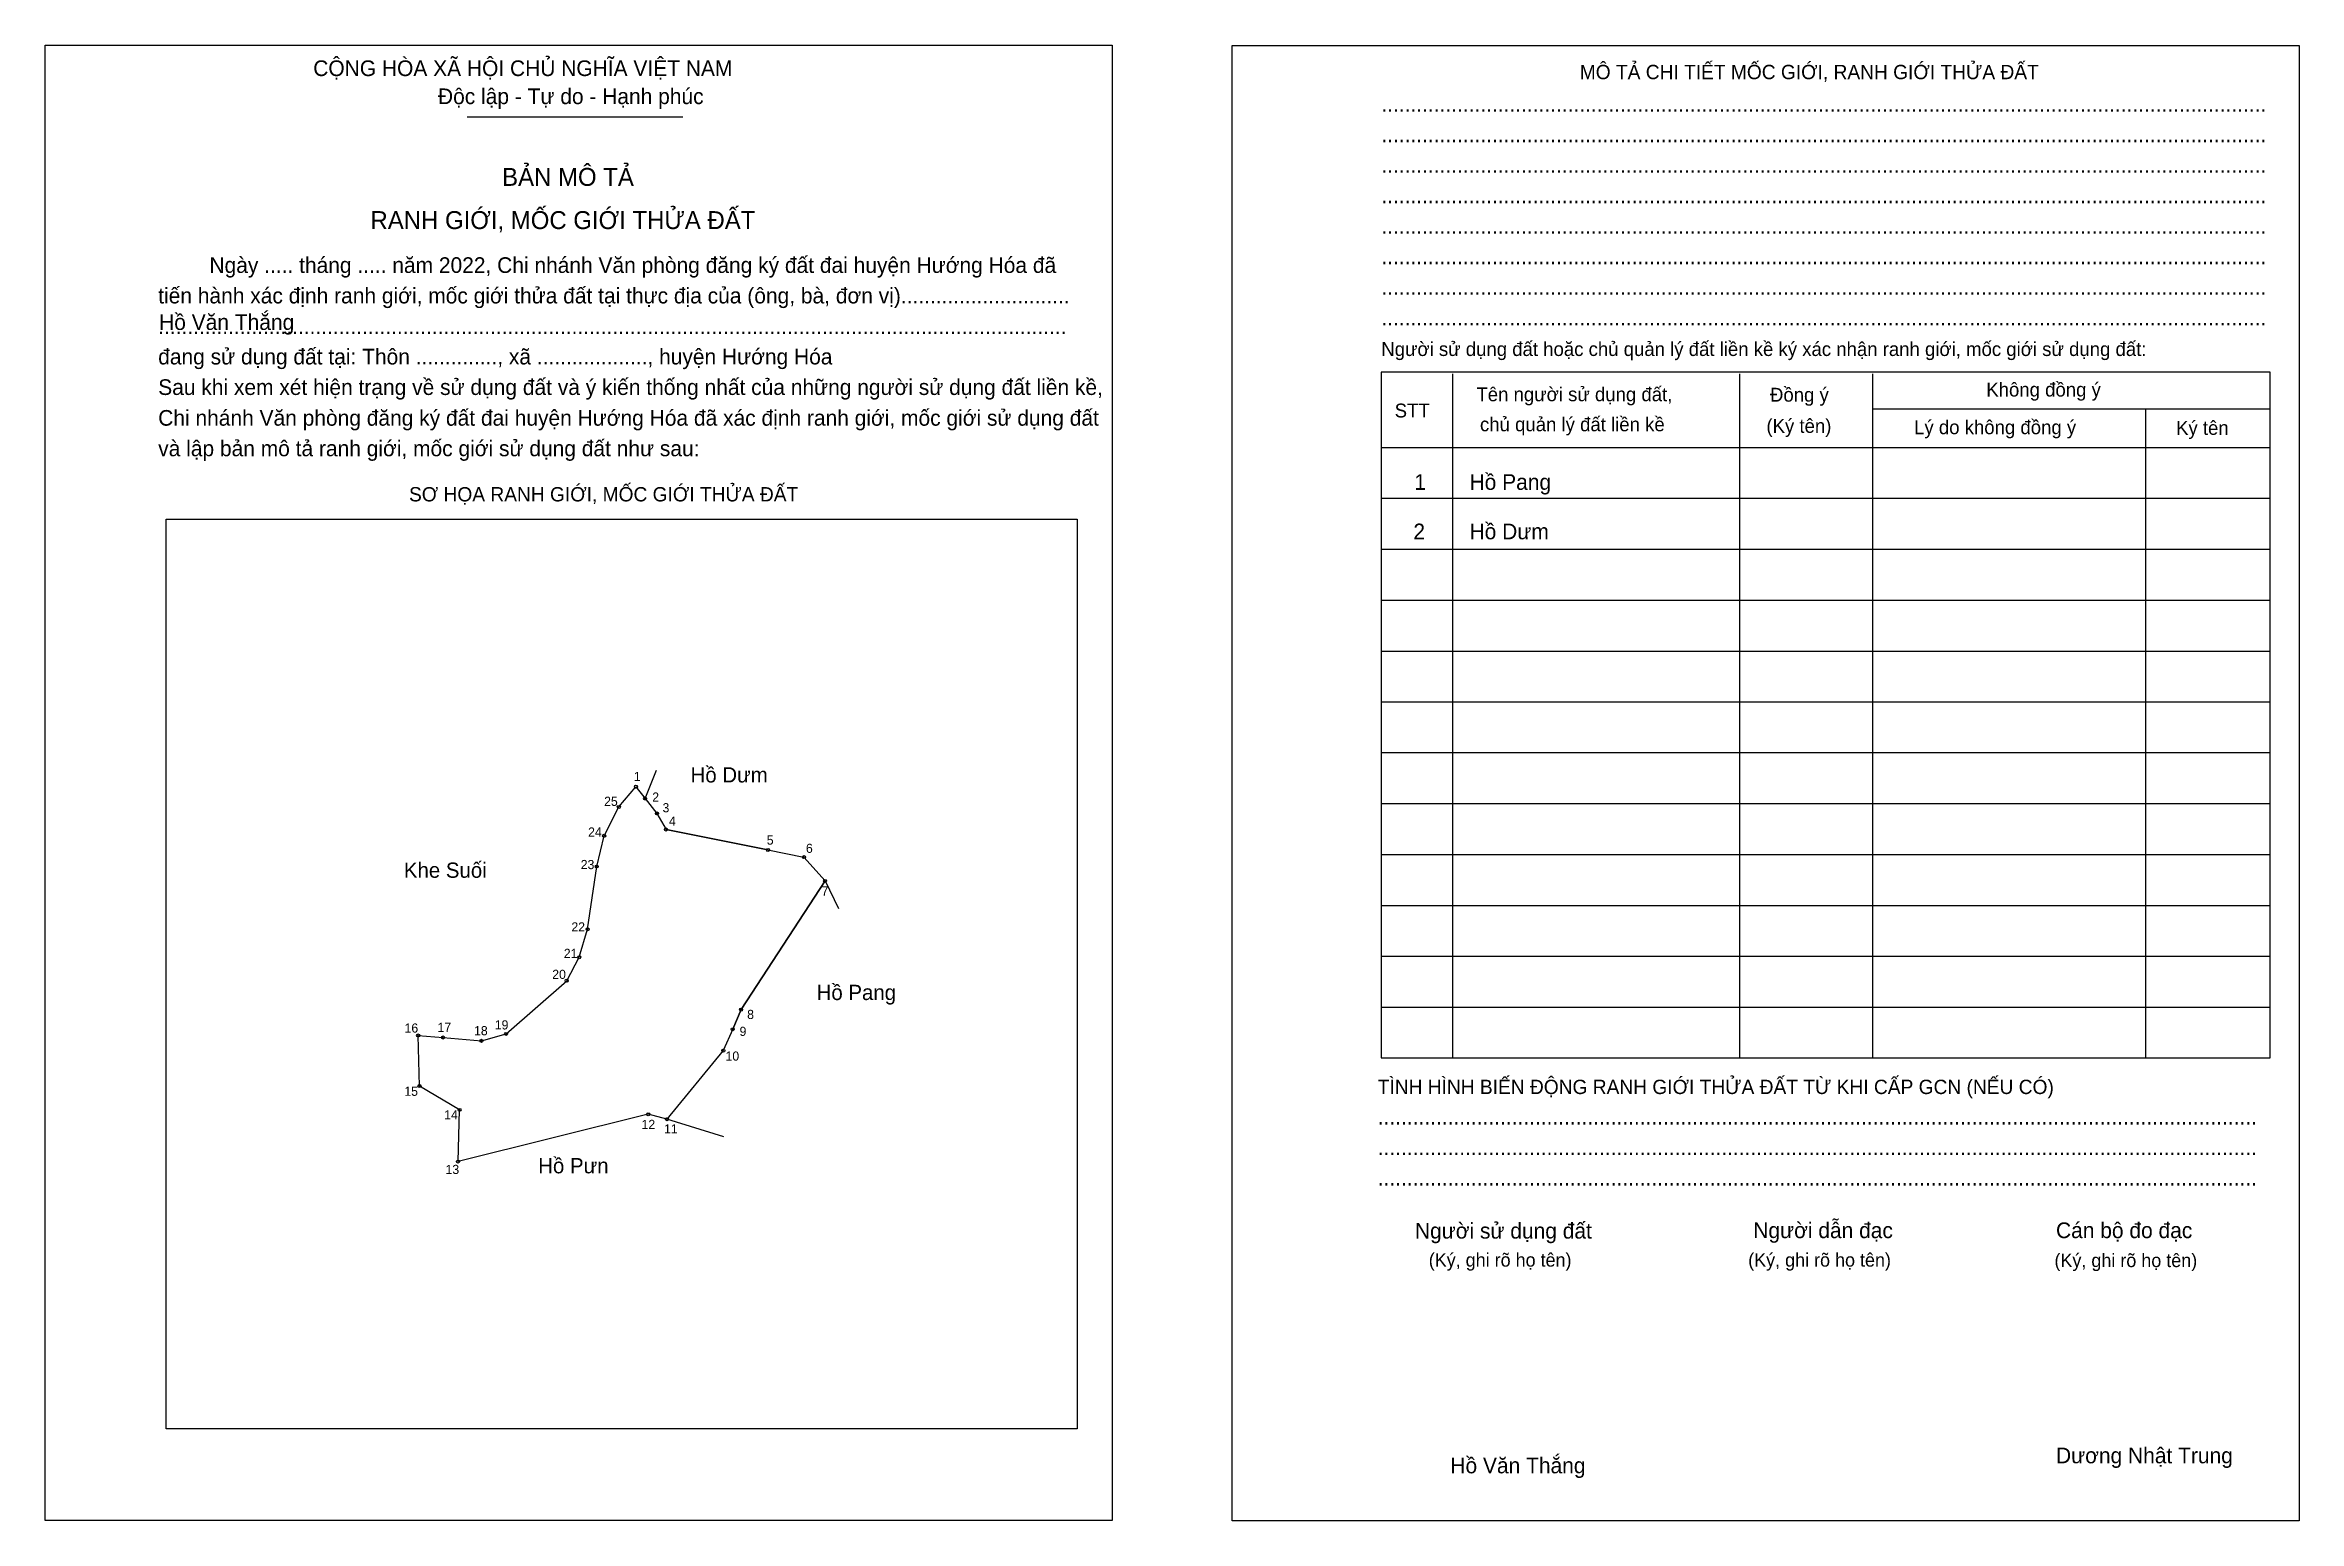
# Model space of a CAD drawing. Extents: x 543867 to 544878, y 1837840 to 1838503.
import ezdxf

# ---------------------------------------------------------------- set-up
doc = ezdxf.new("R2010")
doc.units = 0
for name, color, linetype in [('Level 1', 7, 'Continuous'), ('Level 10', 7, 'Continuous'), ('Level 11', 7, 'Continuous'), ('Level 2', 7, 'Continuous'), ('Level 25', 7, 'Continuous'), ('Level 27', 7, 'Continuous'), ('Level 36', 7, 'Continuous'), ('Level 52', 7, 'Continuous'), ('Level 55', 7, 'Continuous'), ('Level 6', 7, 'Continuous'), ('Level 9', 7, 'Continuous')]:
    doc.layers.add(name, color=color, linetype=linetype)

msp = doc.modelspace()

# ---------------------------------------------------------------- linework, layer by layer
at = {"layer": 'Level 1'}
for p, q in [((543866.6, 1838502.5), (543866.6, 1838502.5)), ((544399.5, 1838502.3), (544399.5, 1838502.3)), ((544056.1, 1838470.3), (544153, 1838470.3)), ((544498.5, 1838354.9), (544498.5, 1838047.7)), ((544627.3, 1838354.9), (544627.3, 1838047.7)), ((544687, 1838354.9), (544687, 1838047.7)), ((544687, 1838339.2), (544865.6, 1838339.2)), ((544809.6, 1838339.2), (544809.6, 1838047.7)), ((544466.5, 1838321.8), (544865.6, 1838321.8)), ((544466.5, 1838299), (544865.6, 1838299)), ((543921, 1838289.6), (543921, 1838289.6)), ((544466.5, 1838276.1), (544865.6, 1838276.1)), ((544466.5, 1838253.3), (544865.6, 1838253.3)), ((544466.5, 1838230.4), (544865.6, 1838230.4)), ((544466.5, 1838207.6), (544865.6, 1838207.6)), ((544466.5, 1838184.8), (544865.6, 1838184.8)), ((544466.5, 1838161.9), (544865.6, 1838161.9)), ((544466.5, 1838139.1), (544865.6, 1838139.1)), ((544466.5, 1838116.2), (544865.6, 1838116.2)), ((544466.5, 1838093.4), (544865.6, 1838093.4)), ((544466.5, 1838070.5), (544865.6, 1838070.5)), ((544329.9, 1837881.2), (544329.9, 1837881.2)), ((544345.6, 1837840), (544345.6, 1837840)), ((544878.5, 1837839.8), (544878.5, 1837839.8))]:
    msp.add_line(p, q, dxfattribs=at)
for points in [[(544865.6, 1838355.6), (544466.5, 1838355.6), (544466.5, 1838047.7), (544865.6, 1838047.7)], [(543921, 1838289.6), (544329.9, 1838289.6), (544329.9, 1837881.2), (543921, 1837881.2)]]:
    msp.add_lwpolyline(points, close=True, dxfattribs=at)
at = {"layer": 'Level 10'}
msp.add_line((544171.3, 1838012.3), (544145.8, 1838020.2), dxfattribs=at)
msp.add_lwpolyline([(544207.3, 1838137.9), (544216.8, 1838127.2), (544179.1, 1838069.4), (544175.3, 1838060.6), (544171.1, 1838051), (544145.8, 1838020.2), (544137.4, 1838022.4), (544052, 1838001.2), (544052.7, 1838024.4), (544034.7, 1838035.1), (544034.1, 1838057.8), (544045.3, 1838056.9), (544062.5, 1838055.4), (544073.6, 1838058.5), (544100.8, 1838082.4), (544106.4, 1838092.9), (544110.2, 1838105.5), (544114.3, 1838133.7), (544117.6, 1838147.5), (544124.2, 1838160.4), (544131.9, 1838169.5), (544136, 1838164.2), (544141.3, 1838157.5), (544145.4, 1838150.3), (544191.1, 1838141.1)], close=True, dxfattribs=at)
at = {"layer": 'Level 11'}
for centre in [(544131.9, 1838169.5), (544124.2, 1838160.4), (544136, 1838164.2), (544141.3, 1838157.5), (544145.4, 1838150.3), (544117.6, 1838147.5), (544191.1, 1838141.1), (544207.3, 1838137.9), (544207.3, 1838137.9), (544114.3, 1838133.7), (544216.8, 1838127.2), (544110.2, 1838105.5), (544106.4, 1838092.9), (544100.8, 1838082.4), (544179.1, 1838069.4), (544034.1, 1838057.8), (544045.3, 1838056.9), (544073.6, 1838058.5), (544175.3, 1838060.6), (544062.5, 1838055.4), (544171.1, 1838051), (544034.7, 1838035.1), (544052.7, 1838024.4), (544137.4, 1838022.4), (544145.8, 1838020.2), (544052, 1838001.2)]:
    msp.add_circle(centre, 0.685, dxfattribs=at)
at = {"layer": 'Level 2'}
for points in [[(543866.6, 1838502.5), (544345.6, 1838502.5), (544345.6, 1837840), (543866.6, 1837840)], [(544399.5, 1838502.3), (544878.5, 1838502.3), (544878.5, 1837839.8), (544399.5, 1837839.8)]]:
    msp.add_lwpolyline(points, close=True, dxfattribs=at)
at = {"layer": 'Level 25'}
for p, q in [((544141.3, 1838157.5), (544145.4, 1838150.3)), ((544191.1, 1838141.1), (544145.4, 1838150.3)), ((544179.1, 1838069.4), (544216.8, 1838127.2)), ((544175.3, 1838060.6), (544179.1, 1838069.4)), ((544034.1, 1838057.8), (544045.3, 1838056.9)), ((544062.5, 1838055.4), (544073.6, 1838058.5)), ((544137.4, 1838022.4), (544052, 1838001.2)), ((544145.8, 1838020.2), (544137.4, 1838022.4))]:
    msp.add_line(p, q, dxfattribs=at)
at = {"layer": 'Level 27'}
for p, q in [((544136, 1838164.2), (544141.1, 1838177)), ((544216.8, 1838127.2), (544222.8, 1838114.8))]:
    msp.add_line(p, q, dxfattribs=at)

# ---------------------------------------------------------------- texts
at = {"layer": 'Level 1'}
for s, height, p in [('CỘNG HÒA XÃ HỘI CHỦ NGHĨA VIỆT NAM', 7.035, (543987, 1838488.6)), ('MÔ TẢ CHI TIẾT MỐC GIỚI, RANH GIỚI THỬA ĐẤT', 6.432, (544555.6, 1838487.2)), ('Độc lập - Tự do - Hạnh phúc', 7.035, (544043, 1838476)), ('........................................................................................................................................................', 7.0355, (544466.5, 1838472.6)), ('........................................................................................................................................................', 7.0355, (544466.5, 1838458.9)), ('BẢN MÔ TẢ', 8.04, (544071.8, 1838439.3)), ('........................................................................................................................................................', 7.0355, (544466.5, 1838445.2)), ('........................................................................................................................................................', 7.0355, (544466.5, 1838431.5)), ('RANH GIỚI, MỐC GIỚI THỬA ĐẤT', 8.041, (544012.7, 1838419.9)), ('........................................................................................................................................................', 7.0355, (544466.5, 1838417.8)), ('Ngày ..... tháng ..... năm 2022, Chi nhánh Văn phòng đăng ký đất đai huyện Hướng Hóa đã', 7.035, (543940.4, 1838400.2)), ('........................................................................................................................................................', 7.0355, (544466.5, 1838404.1)), ('tiến hành xác định ranh giới, mốc giới thửa đất tại thực địa của (ông, bà, đơn vị).............................', 7.0355, (543917.4, 1838386.5)), ('........................................................................................................................................................', 7.0355, (544466.5, 1838390.4)), ('............................................................................................................................................................', 7.0355, (543917.4, 1838372.8)), ('........................................................................................................................................................', 7.0355, (544466.5, 1838376.6)), ('đang sử dụng đất tại: Thôn .............., xã ..................., huyện Hướng Hóa', 7.035, (543917.4, 1838359.1)), ('Người sử dụng đất hoặc chủ quản lý đất liền kề ký xác nhận ranh giới, mốc giới sử dụng đất:', 6.232, (544466.5, 1838362.9)), ('Sau khi xem xét hiện trạng về sử dụng đất và ý kiến thống nhất của những người sử dụng đất liền kề,', 7.035, (543917.4, 1838345.4)), ('Không đồng ý', 6.232, (544738.1, 1838344.7)), ('STT', 6.23, (544472.5, 1838335.3)), ('Tên người sử dụng đất,', 6.232, (544509.2, 1838342.6)), ('Đồng ý', 6.23, (544641, 1838342.4)), ('Chi nhánh Văn phòng đăng ký đất đai huyện Hướng Hóa đã xác định ranh giới, mốc giới sử dụng đất', 7.035, (543917.4, 1838331.6)), ('chủ quản lý đất liền kề', 6.232, (544510.8, 1838329.1)), ('(Ký tên)', 6.23, (544639.4, 1838328.4)), ('Lý do không đồng ý', 6.232, (544705.7, 1838327.8)), ('Ký tên', 6.23, (544823.3, 1838327.5)), ('và lập bản mô tả ranh giới, mốc giới sử dụng đất như sau:', 7.035, (543917.4, 1838317.9)), ('SƠ HỌA RANH GIỚI, MỐC GIỚI THỬA ĐẤT', 6.432, (544030, 1838297.6)), ('TÌNH HÌNH BIẾN ĐỘNG RANH GIỚI THỬA ĐẤT TỪ KHI CẤP GCN (NẾU CÓ)', 6.432, (544464.9, 1838031.5)), ('.......................................................................................................................................................', 7.0355, (544464.9, 1838017.8)), ('.......................................................................................................................................................', 7.0355, (544464.9, 1838004.1)), ('.......................................................................................................................................................', 7.0355, (544464.9, 1837990.4)), ('Người sử dụng đất', 7.035, (544481.6, 1837966.6)), ('Người dẫn đạc', 7.035, (544633.5, 1837966.8)), ('Cán bộ đo đạc', 7.035, (544769.4, 1837966.8)), ('(Ký, ghi rõ họ tên)', 6.031, (544487.8, 1837954)), ('(Ký, ghi rõ họ tên)', 6.031, (544631.2, 1837954)), ('(Ký, ghi rõ họ tên)', 6.031, (544768.7, 1837953.8)), ('Dương Nhật Trung', 7.035, (544769.4, 1837865.7))]:
    msp.add_text(s, height=height, dxfattribs=at).set_placement(p)
at = {"layer": 'Level 36'}
for s, p in [('Hồ Dưm', (544156.4, 1838171.4)), ('Khe Suối', (544027.7, 1838128.6)), ('Hồ Pang', (544213, 1838073.7)), ('Hồ Pưn', (544088, 1837995.9))]:
    msp.add_text(s, height=6.85, dxfattribs=at).set_placement(p)
at = {"layer": 'Level 52'}
for s, p in [('Hồ Pang', (544506.1, 1838302.8)), ('1', (544481.3, 1838302.8)), ('2', (544480.9, 1838280.6)), ('Hồ Dưm', (544506.1, 1838280.6))]:
    msp.add_text(s, height=7.04, dxfattribs=at).set_placement(p)
at = {"layer": 'Level 55'}
for s, p in [('1', (544131.8, 1838169.5)), ('25', (544123.9, 1838160.4)), ('2', (544135.9, 1838164.2)), ('3', (544141.1, 1838157.5)), ('4', (544145.3, 1838150.3)), ('24', (544117.3, 1838147.5)), ('5', (544190.9, 1838141.1)), ('6', (544207.1, 1838137.9)), ('23', (544114, 1838133.7)), ('7', (544216.7, 1838127.2)), ('22', (544109.9, 1838105.5)), ('21', (544106.1, 1838092.9)), ('20', (544100.5, 1838082.4)), ('8', (544179, 1838069.4)), ('16', (544033.8, 1838057.8)), ('17', (544045, 1838056.9)), ('19', (544073.3, 1838058.5)), ('9', (544175.1, 1838060.6)), ('18', (544062.1, 1838055.4)), ('10', (544170.8, 1838051)), ('15', (544034.4, 1838035.1)), ('14', (544052.4, 1838024.4)), ('12', (544137, 1838022.4)), ('11', (544145.5, 1838020.2)), ('13', (544051.7, 1838001.2))]:
    msp.add_text(s, height=0.457, dxfattribs=at).set_placement(p)
at = {"layer": 'Level 6'}
for p in [(543917.8, 1838374.6), (544497.5, 1837861.2)]:
    msp.add_text('Hồ Văn Thắng', height=7.036, dxfattribs=at).set_placement(p)
at = {"layer": 'Level 9'}
for s, p in [('1', (544130.9, 1838172)), ('25', (544117.6, 1838160.9)), ('2', (544139.2, 1838162.8)), ('3', (544143.8, 1838158)), ('24', (544110.4, 1838147.1)), ('4', (544146.7, 1838152)), ('5', (544190.6, 1838143.5)), ('6', (544208.2, 1838139.8)), ('23', (544107.1, 1838132.5)), ('7', (544215.2, 1838120.6)), ('22', (544102.9, 1838104.5)), ('21', (544099.5, 1838092.6)), ('20', (544094.3, 1838083.2)), ('8', (544181.8, 1838065.2)), ('16', (544028, 1838059.1)), ('17', (544042.8, 1838059.4)), ('18', (544059.2, 1838057.9)), ('19', (544068.5, 1838060.5)), ('9', (544178.4, 1838057.6)), ('10', (544172.1, 1838046.5)), ('15', (544027.9, 1838030.7)), ('14', (544045.8, 1838020.1)), ('12', (544134.4, 1838015.8)), ('11', (544144.5, 1838013.8)), ('13', (544046.4, 1837995.6))]:
    msp.add_text(s, height=4.11, dxfattribs=at).set_placement(p)

doc.saveas('drawing.dxf')
